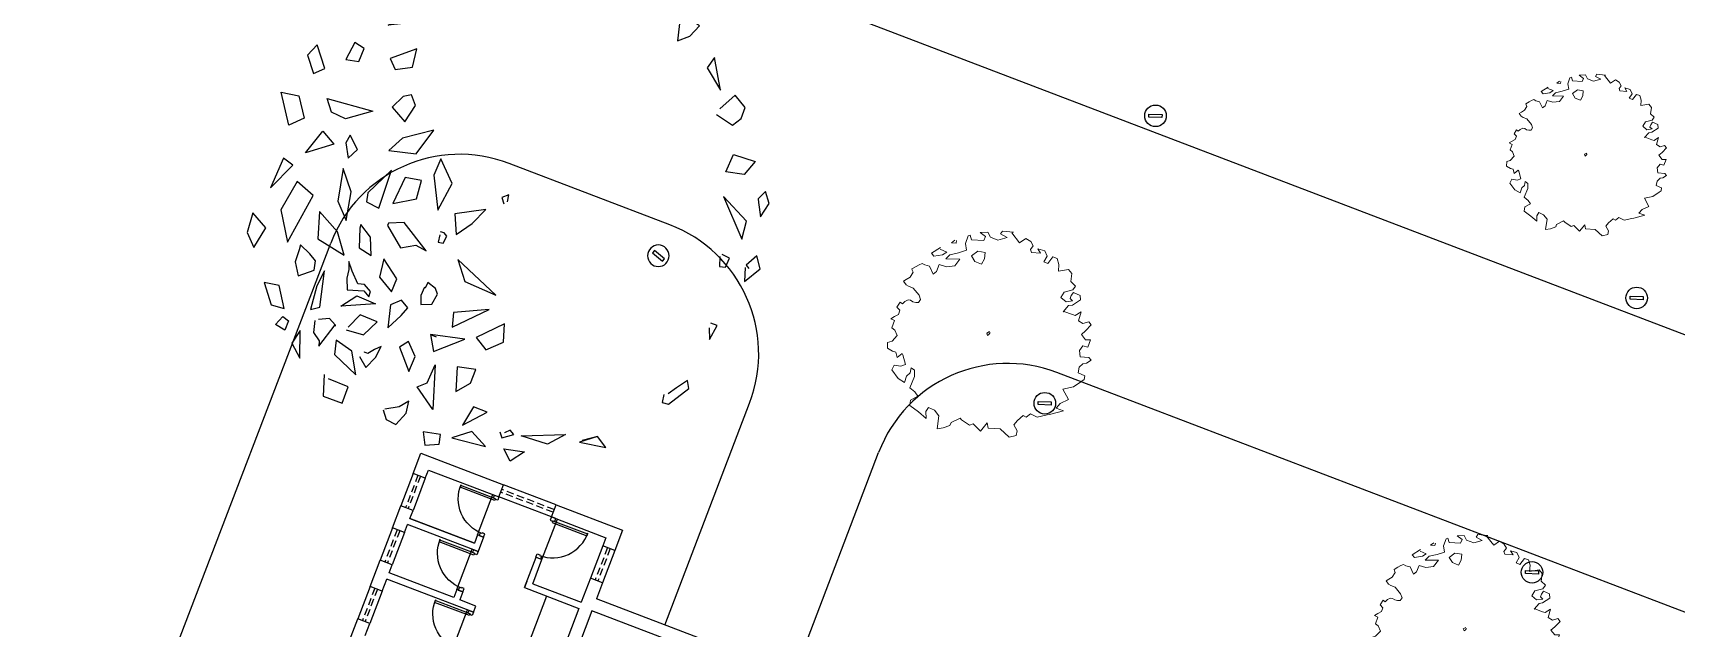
# Model space of a CAD drawing. Extents: x 2080 to 102394, y 2071 to 93424.
# Drawn here: x 78251 to 79393, y 80280 to 80693 of the extents above; entities that cross this region are included whole.
import ezdxf

# ---------------------------------------------------------------- set-up
doc = ezdxf.new("R2010")
doc.units = 0
doc.header["$LTSCALE"] = 20
doc.header["$MEASUREMENT"] = 0
doc.linetypes.add('HIDDEN', pattern=[0.375, 0.25, -0.125])
for name, color, linetype in [('DOOR', 1, 'Continuous'), ('ELEC', 11, 'Continuous'), ('proposed tree', 3, 'Continuous'), ('road', 2, 'Continuous'), ('wall', 13, 'Continuous'), ('WINDOW', 4, 'Continuous'), ('window sill', 5, 'Continuous')]:
    doc.layers.add(name, color=color, linetype=linetype)
doc.layers.add('Mango tree', color=96, linetype='Continuous', lineweight=5)
doc.layers.add('sappotta', color=114, linetype='Continuous', lineweight=5)

# ---------------------------------------------------------------- blocks, each defined once
blk = doc.blocks.new('NEEM')
at = {"layer": 'sappotta', "linetype": 'Continuous'}
for p, q in [((-0.213, 1.092), (-0.242, 1.007)), ((-0.191, 1.099), (-0.213, 1.092)), ((-0.177, 1.048), (-0.191, 1.099)), ((0.003, 1.132), (-0.083, 1.127)), ((-0.083, 1.127), (-0.023, 1.083)), ((-0.023, 1.083), (-0.043, 1.039)), ((0.03, 1.077), (0.003, 1.132)), ((0.162, 1.144), (0.142, 1.112)), ((0.142, 1.112), (0.216, 1.072)), ((0.283, 1.13), (0.162, 1.144)), ((0.267, 1.123), (0.283, 1.13)), ((0.351, 1.016), (0.267, 1.123)), ((-0.517, 0.963), (-0.614, 0.901)), ((-0.521, 0.945), (-0.521, 0.945)), ((-0.449, 0.913), (-0.521, 0.945)), ((-0.494, 0.884), (-0.449, 0.913)), ((-0.32, 0.906), (-0.415, 0.884)), ((-0.359, 1.043), (-0.396, 1.016)), ((-0.396, 1.016), (-0.345, 1.011)), ((-0.345, 1.011), (-0.34, 1.039)), ((-0.23, 0.935), (-0.32, 0.906)), ((-0.242, 1.007), (-0.23, 0.935)), ((-0.043, 1.039), (-0.177, 1.048)), ((-0.108, 0.922), (-0.177, 0.872)), ((-0.027, 0.908), (-0.108, 0.922)), ((-0.034, 0.839), (-0.027, 0.908)), ((0.114, 1.043), (0.03, 1.077)), ((0.216, 1.072), (0.114, 1.043)), ((0.421, 1.063), (0.351, 1.016)), ((0.473, 1.03), (0.421, 1.063)), ((0.472, 0.942), (0.501, 0.982)), ((0.483, 0.908), (0.472, 0.942)), ((0.501, 0.982), (0.473, 1.03)), ((0.581, 0.9), (0.483, 0.908)), ((0.551, 0.95), (0.581, 0.9)), ((0.627, 0.928), (0.551, 0.95)), ((0.654, 0.87), (0.627, 0.928)), ((-0.783, 0.757), (-0.83, 0.729)), ((-0.83, 0.729), (-0.826, 0.714)), ((-0.749, 0.774), (-0.783, 0.757)), ((-0.717, 0.789), (-0.749, 0.774)), ((-0.689, 0.772), (-0.717, 0.789)), ((-0.638, 0.758), (-0.689, 0.772)), ((-0.598, 0.672), (-0.638, 0.758)), ((-0.614, 0.901), (-0.589, 0.87)), ((-0.589, 0.87), (-0.494, 0.884)), ((-0.533, 0.776), (-0.562, 0.699)), ((-0.452, 0.75), (-0.533, 0.776)), ((-0.415, 0.884), (-0.459, 0.839)), ((-0.459, 0.839), (-0.303, 0.837)), ((-0.361, 0.762), (-0.452, 0.75)), ((-0.303, 0.837), (-0.361, 0.762)), ((-0.177, 0.872), (-0.139, 0.809)), ((-0.139, 0.809), (-0.067, 0.78)), ((-0.067, 0.78), (-0.034, 0.839)), ((0.616, 0.806), (0.654, 0.87)), ((0.66, 0.788), (0.616, 0.806)), ((0.715, 0.86), (0.66, 0.788)), ((0.762, 0.844), (0.715, 0.86)), ((0.783, 0.779), (0.762, 0.844)), ((0.776, 0.704), (0.783, 0.779)), ((0.888, 0.723), (0.776, 0.704)), ((0.924, 0.679), (0.888, 0.723)), ((-0.892, 0.613), (-0.923, 0.594)), ((-0.923, 0.594), (-0.895, 0.555)), ((-0.895, 0.555), (-0.868, 0.54)), ((-0.85, 0.638), (-0.892, 0.613)), ((-0.818, 0.692), (-0.85, 0.638)), ((-0.826, 0.714), (-0.818, 0.692)), ((-0.562, 0.699), (-0.598, 0.672)), ((0.913, 0.591), (0.924, 0.679)), ((0.964, 0.541), (0.913, 0.591)), ((0.934, 0.5), (0.964, 0.541)), ((-0.96, 0.366), (-0.994, 0.31)), ((-0.935, 0.345), (-0.96, 0.366)), ((-0.908, 0.372), (-0.935, 0.345)), ((-0.87, 0.389), (-0.908, 0.372)), ((-0.846, 0.386), (-0.87, 0.389)), ((-0.868, 0.54), (-0.818, 0.517)), ((-0.821, 0.367), (-0.846, 0.386)), ((-0.788, 0.359), (-0.821, 0.367)), ((-0.818, 0.517), (-0.752, 0.44)), ((-0.757, 0.361), (-0.788, 0.359)), ((-0.735, 0.394), (-0.757, 0.361)), ((-0.752, 0.44), (-0.735, 0.394)), ((0.804, 0.415), (0.84, 0.475)), ((0.86, 0.367), (0.804, 0.415)), ((0.84, 0.475), (0.934, 0.5)), ((0.933, 0.378), (0.86, 0.367)), ((0.917, 0.437), (0.904, 0.404)), ((0.904, 0.404), (0.933, 0.378)), ((0.942, 0.471), (0.917, 0.437)), ((0.93, 0.332), (1.018, 0.389)), ((1.014, 0.439), (0.942, 0.471)), ((1.018, 0.389), (1.014, 0.439)), ((-1.023, 0.208), (-1.062, 0.182)), ((-1.062, 0.182), (-1.02, 0.162)), ((-0.978, 0.229), (-1.023, 0.208)), ((-0.994, 0.31), (-0.961, 0.275)), ((-0.961, 0.275), (-0.978, 0.229)), ((0.829, 0.259), (0.888, 0.326)), ((0.838, 0.262), (0.829, 0.259)), ((0.931, 0.228), (0.838, 0.262)), ((0.888, 0.326), (0.93, 0.332)), ((0.962, 0.217), (0.931, 0.228)), ((1.025, 0.259), (0.962, 0.217)), ((0.996, 0.16), (1.025, 0.259)), ((-1.02, 0.162), (-1.049, 0.084)), ((-1.049, 0.084), (-1.017, 0.059)), ((-1.017, 0.059), (-0.991, -0.002)), ((0.02, 0.041), (-0.009, 0.024)), ((-0.009, 0.024), (0, 0)), ((0, 0), (0.014, 0.011)), ((0.014, 0.011), (0.027, 0.031)), ((1.046, 0.129), (0.996, 0.16)), ((1.029, 0.011), (1.074, 0.049)), ((1.074, -0.047), (1.029, 0.011)), ((1.109, 0.149), (1.046, 0.129)), ((1.074, 0.049), (1.137, 0.114)), ((1.137, 0.114), (1.109, 0.149)), ((-1.097, -0.077), (-1.098, -0.14)), ((-1.098, -0.14), (-1.044, -0.173)), ((-1.048, -0.062), (-1.097, -0.077)), ((-0.991, -0.002), (-1.048, -0.062)), ((-1.044, -0.173), (-1.007, -0.185)), ((1.007, -0.166), (1.046, -0.114)), ((1.016, -0.234), (1.007, -0.166)), ((1.046, -0.114), (1.1, -0.129)), ((1.129, -0.047), (1.074, -0.047)), ((1.1, -0.129), (1.129, -0.047)), ((-1.025, -0.325), (-1.052, -0.378)), ((-0.953, -0.336), (-1.025, -0.325)), ((-1.007, -0.185), (-0.992, -0.244)), ((-0.992, -0.244), (-0.937, -0.198)), ((-0.902, -0.318), (-0.953, -0.336)), ((-0.937, -0.198), (-0.93, -0.213)), ((-0.93, -0.213), (-0.902, -0.318)), ((-0.848, -0.411), (-0.837, -0.355)), ((-0.837, -0.355), (-0.803, -0.383)), ((0.992, -0.411), (1.004, -0.349)), ((1.004, -0.349), (1.045, -0.311)), ((1.11, -0.243), (1.016, -0.234)), ((1.045, -0.311), (1.083, -0.306)), ((1.083, -0.306), (1.137, -0.273)), ((1.137, -0.273), (1.11, -0.243)), ((-1.052, -0.378), (-0.982, -0.471)), ((-0.982, -0.471), (-0.91, -0.516)), ((-0.91, -0.516), (-0.888, -0.446)), ((-0.888, -0.446), (-0.848, -0.411)), ((-0.803, -0.452), (-0.853, -0.576)), ((-0.803, -0.383), (-0.803, -0.452)), ((0.943, -0.565), (1.032, -0.503)), ((1.066, -0.443), (0.992, -0.411)), ((1.032, -0.503), (1.061, -0.484)), ((1.061, -0.484), (1.066, -0.443)), ((-0.853, -0.576), (-0.797, -0.619)), ((-0.844, -0.71), (-0.852, -0.77)), ((-0.766, -0.668), (-0.844, -0.71)), ((-0.797, -0.619), (-0.766, -0.668)), ((0.797, -0.747), (0.887, -0.704)), ((0.826, -0.591), (0.943, -0.565)), ((0.887, -0.704), (0.826, -0.591)), ((-0.852, -0.77), (-0.758, -0.838)), ((-0.758, -0.838), (-0.675, -0.912)), ((-0.676, -0.836), (-0.649, -0.791)), ((-0.675, -0.912), (-0.676, -0.836)), ((-0.649, -0.791), (-0.582, -0.82)), ((-0.582, -0.82), (-0.534, -0.881)), ((-0.534, -0.881), (-0.554, -1.025)), ((0.327, -0.932), (0.391, -0.879)), ((0.391, -0.879), (0.423, -0.897)), ((0.423, -0.897), (0.47, -0.86)), ((0.47, -0.86), (0.543, -0.896)), ((0.543, -0.896), (0.652, -0.871)), ((0.652, -0.871), (0.68, -0.867)), ((0.68, -0.867), (0.834, -0.828)), ((0.751, -0.797), (0.797, -0.747)), ((0.834, -0.828), (0.751, -0.797)), ((-0.554, -1.025), (-0.486, -1.015)), ((-0.486, -1.015), (-0.413, -0.988)), ((-0.413, -0.988), (-0.401, -0.955)), ((-0.401, -0.955), (-0.302, -0.907)), ((-0.302, -0.907), (-0.286, -0.926)), ((-0.286, -0.926), (-0.197, -0.986)), ((-0.197, -0.986), (-0.157, -0.969)), ((-0.157, -0.969), (-0.078, -1.049)), ((-0.078, -1.049), (-0.006, -0.96)), ((-0.006, -0.96), (0.006, -1.017)), ((0.006, -1.017), (0.139, -1.026)), ((0.139, -1.026), (0.236, -1.115)), ((0.287, -0.982), (0.327, -0.932)), ((0.324, -1.046), (0.287, -0.982)), ((0.314, -1.096), (0.324, -1.046)), ((0.236, -1.115), (0.314, -1.096))]:
    blk.add_line(p, q, dxfattribs=at)
blk = doc.blocks.new('DR1H902')
at = {"color": 0}
for p, q in [((-0.5, 0), (-0.5, 1)), ((-0.5, 1), (-0.45, 1)), ((-0.45, 0), (-0.45, 1)), ((-0.5, 0), (-0.45, 0))]:
    blk.add_line(p, q, dxfattribs=at)
blk.add_arc((-0.5, 0), 1, 0, 91.707, dxfattribs=at)
blk = doc.blocks.new('A$C3B4262AC')
at = {"layer": 'DOOR'}
for p, q in [((0, 4), (0, 0)), ((2.5, 4), (0, 4)), ((0, 0), (3, 0)), ((2.5, 2.25), (2.5, 4)), ((3, 2.25), (2.5, 2.25)), ((3, 0), (3, 2.25))]:
    blk.add_line(p, q, dxfattribs=at)
blk = doc.blocks.new('A$C1F9E242A')
blk.add_blockref('A$C3B4262AC', (0, 0))
at = {"xscale": -1}
blk.add_blockref('A$C3B4262AC', (36, 0), dxfattribs=at)
at = {"layer": 'DOOR', "xscale": -31, "yscale": 31, "zscale": 68.88888888888889}
blk.add_blockref('DR1H902', (18, 2.2), dxfattribs=at)
blk = doc.blocks.new('*U54')
at = {"xscale": -1}
blk.add_blockref('A$C1F9E242A', (0, -2), dxfattribs=at)
blk = doc.blocks.new('A$C11004812')
at = {"ltscale": 5}
for p, q in [((710.3, 1818.7), (740.3, 1818.7)), ((710.3, 1818.7), (740.3, 1818.7)), ((750.8, 1818.7), (780.8, 1818.7)), ((669.8, 1806.8), (699.7, 1806.8)), ((669.8, 1806.8), (699.7, 1806.8)), ((750.8, 1770.8), (780.8, 1770.8))]:
    blk.add_line(p, q, dxfattribs=at)
blk.add_line((728.3, 1758.8), (564.8, 1758.8))
at = {"layer": 'wall'}
for p, q in [((644.3, 1875.7), (666.8, 1875.7)), ((666.8, 1866.7), (666.8, 1875.7)), ((690.8, 1875.7), (710.3, 1875.7)), ((690.8, 1866.7), (690.8, 1875.7)), ((710.3, 1866.7), (710.3, 1875.7)), ((734.3, 1875.7), (750.8, 1875.7)), ((734.3, 1866.7), (734.3, 1875.7)), ((750.8, 1866.7), (750.8, 1875.7)), ((774.8, 1875.7), (789.8, 1875.7)), ((774.8, 1866.7), (774.8, 1875.7)), ((789.8, 1875.7), (789.8, 1814.2)), ((657.8, 1866.7), (666.8, 1866.7)), ((690.8, 1866.7), (699.7, 1866.7)), ((699.7, 1802.2), (699.7, 1866.7)), ((704.3, 1818.7), (704.3, 1866.7)), ((704.3, 1866.7), (710.3, 1866.7)), ((734.3, 1866.7), (740.3, 1866.7)), ((740.3, 1814.2), (740.3, 1866.7)), ((744.8, 1866.7), (744.8, 1818.7)), ((744.8, 1818.7), (744.8, 1866.7)), ((744.8, 1866.7), (750.8, 1866.7)), ((774.8, 1866.7), (780.8, 1866.7)), ((780.8, 1866.7), (780.8, 1814.2)), ((710.3, 1818.7), (704.3, 1818.7)), ((710.3, 1814.2), (710.3, 1818.7)), ((750.8, 1818.7), (744.8, 1818.7)), ((750.8, 1814.2), (750.8, 1818.7)), ((704.3, 1802.2), (704.3, 1814.2)), ((710.3, 1814.2), (704.3, 1814.2)), ((750.8, 1814.2), (740.3, 1814.2)), ((780.8, 1814.2), (789.8, 1814.2)), ((699.7, 1802.2), (704.3, 1802.2)), ((728.3, 1775.2), (750.8, 1775.2)), ((732.8, 1775.2), (728.3, 1775.2)), ((728.3, 1775.2), (728.3, 1734.7)), ((732.8, 1770.8), (750.8, 1770.8)), ((732.8, 1770.8), (732.8, 1734.7)), ((750.8, 1775.2), (750.8, 1770.8)), ((780.8, 1775.2), (780.8, 1734.7)), ((780.8, 1775.2), (789.8, 1775.2)), ((789.8, 1775.2), (789.8, 1725.7)), ((729.8, 1725.7), (537.8, 1725.7)), ((728.3, 1734.7), (564.8, 1734.7)), ((729.8, 1644.7), (729.8, 1725.7)), ((750.8, 1734.7), (732.8, 1734.7)), ((738.8, 1644.7), (738.8, 1725.7)), ((750.8, 1725.7), (738.8, 1725.7)), ((750.8, 1725.7), (750.8, 1734.7)), ((780.8, 1734.7), (774.8, 1734.7)), ((774.8, 1725.7), (774.8, 1734.7)), ((789.8, 1725.7), (774.8, 1725.7))]:
    blk.add_line(p, q, dxfattribs=at)
at = {"layer": 'WINDOW', "linetype": 'HIDDEN'}
for p, q in [((690.8, 1872.2), (666.8, 1872.2)), ((690.8, 1870.3), (666.8, 1870.3)), ((734.3, 1872.2), (710.3, 1872.2)), ((734.3, 1870.3), (710.3, 1870.3)), ((774.8, 1872.2), (750.8, 1872.2)), ((774.8, 1870.3), (750.8, 1870.3)), ((784.3, 1775.2), (784.3, 1814.2)), ((786.3, 1775.2), (786.3, 1814.2)), ((774.8, 1731.2), (750.8, 1731.2)), ((774.8, 1729.2), (750.8, 1729.2))]:
    blk.add_line(p, q, dxfattribs=at)
at = {"layer": 'window sill'}
for p, q in [((690.8, 1875.7), (666.8, 1875.7)), ((734.3, 1875.7), (710.3, 1875.7)), ((774.8, 1875.7), (750.8, 1875.7)), ((690.8, 1866.7), (666.8, 1866.7)), ((734.3, 1866.7), (710.3, 1866.7)), ((774.8, 1866.7), (750.8, 1866.7)), ((780.8, 1775.2), (780.8, 1814.2)), ((789.8, 1775.2), (789.8, 1814.2)), ((774.8, 1734.7), (750.8, 1734.7)), ((774.8, 1725.7), (750.8, 1725.7))]:
    blk.add_line(p, q, dxfattribs=at)
at = {"layer": 'DOOR', "xscale": -0.8333333333284827, "yscale": 0.8333333333330302, "zscale": 0.8333333333333334}
for p in [(710.3, 1815.9), (750.8, 1815.9), (669.8, 1803.9)]:
    blk.add_blockref('*U54', p, dxfattribs=at)
at = {"layer": 'DOOR', "xscale": 0.8333333333284827, "yscale": 0.8333333333330302, "zscale": 0.8333333333333334, "rotation": 180}
blk.add_blockref('*U54', (750.8, 1773.6), dxfattribs=at)
blk = doc.blocks.new('A$C0D9D42C5')
at = {"color": 3, "linetype": 'Continuous'}
for p, q in [((24.2, 179.1), (20.4, 175)), ((20.4, 175), (29.1, 172)), ((41.5, 174.4), (24.2, 179.1)), ((29.1, 172), (35.9, 169.9)), ((43.1, 170.2), (41.5, 174.4)), ((-72, 167.9), (-77.7, 160.5)), ((-77.7, 160.5), (-68, 158.6)), ((-58.2, 164.5), (-72, 167.9)), ((-68, 158.6), (-67.3, 161.4)), ((-66.4, 159), (-58.2, 164.5)), ((-11.6, 169.8), (-22.4, 168.1)), ((-22.4, 168.1), (-21.2, 163.6)), ((-17.8, 164.5), (-11.6, 169.8)), ((35.9, 169.9), (35.9, 169.9)), ((38.1, 167.6), (43.1, 170.2)), ((-68, 158.6), (-68, 158.6)), ((91.7, 158.1), (89.2, 148.9)), ((89.2, 148.9), (100, 141.4)), ((89.2, 148.9), (97.9, 142)), ((100, 141.4), (91.7, 158.1)), ((-111.8, 145.3), (-116.8, 138.1)), ((-116.8, 138.1), (-109.6, 137.3)), ((-100.8, 146.1), (-111.8, 145.3)), ((-109.6, 137.3), (-107.8, 139)), ((-107.8, 139), (-100.8, 146.1)), ((-96.3, 117.1), (-80.4, 145.2)), ((-92.4, 140.1), (-96.3, 117.1)), ((-80.4, 145.2), (-92.4, 140.1)), ((-58.1, 148), (-64.8, 146.3)), ((-64.8, 146.3), (-63.7, 140.8)), ((-61.7, 140.5), (-56, 144.3)), ((-56, 144.3), (-58.1, 148)), ((97.9, 142), (97.9, 142)), ((121, 106.5), (101.7, 130.3)), ((101.7, 130.3), (114.6, 124.4)), ((-129.1, 119.8), (-117.3, 119.2)), ((-123.8, 104.9), (-129.1, 119.8)), ((-117.3, 119.2), (-110.8, 108)), ((114.6, 124.4), (121, 106.5)), ((135.5, 102.4), (128.5, 115.1)), ((128.5, 115.1), (139.8, 111)), ((-110.8, 108), (-123.8, 104.9)), ((139.8, 111), (135.5, 102.4)), ((-154.6, 91.5), (-157.1, 80.9)), ((-146.8, 93.9), (-154.6, 91.5)), ((-139.5, 92), (-146.8, 93.9)), ((-138.6, 78.5), (-139.5, 92)), ((123.5, 102), (122.7, 98.1)), ((122.7, 98.1), (126.5, 95.9)), ((130.3, 96.7), (123.5, 102)), ((126.5, 95.9), (126.5, 95.9)), ((128.1, 93), (130.3, 96.7)), ((-157.1, 80.9), (-143.2, 78.1)), ((142.1, 91.2), (139.5, 77.4)), ((151.6, 69.1), (142.1, 91.2)), ((-153.6, 70.6), (-169.1, 53.5)), ((-160.5, 53.8), (-153.6, 70.6)), ((-143.2, 78.1), (-143.2, 78.1)), ((122.5, 77.8), (125.4, 67.9)), ((140, 69.5), (122.5, 77.8)), ((125.4, 67.9), (140, 69.5)), ((139.5, 77.4), (151.6, 69.1)), ((76.9, 57.1), (66.4, 50)), ((88.6, 50.7), (76.9, 57.1)), ((160.3, 64.8), (154.5, 61.3)), ((154.5, 61.3), (160.2, 50.7)), ((160.2, 50.7), (166.9, 57.3)), ((166.9, 57.3), (160.3, 64.8)), ((-169.1, 53.5), (-160.5, 53.8)), ((66.4, 50), (85.9, 40)), ((85.9, 40), (88.6, 50.7)), ((113.4, 56.3), (103.7, 53.4)), ((103.7, 53.4), (110.1, 42.1)), ((110.1, 42.1), (124.3, 51.8)), ((124.3, 51.8), (113.4, 56.3)), ((118.3, 29.1), (143.9, 46.7)), ((143.9, 46.7), (138, 28.3)), ((65, 35.4), (81.7, 17.2)), ((90.5, 22.5), (65, 35.4)), ((91.7, 34.5), (103.6, 13.7)), ((111.6, 22.4), (91.7, 34.5)), ((-170.4, 30.8), (-180.3, 31.8)), ((-180.3, 31.8), (-179.6, 21)), ((-176.6, 17.8), (-162.8, 26)), ((-162.8, 26), (-170.4, 30.8)), ((54.3, 33), (50.6, -3)), ((59.7, 10.2), (54.3, 33)), ((131.6, 32.3), (118.3, 29.1)), ((138, 28.3), (131.6, 32.3)), ((157.2, 33.4), (149.4, 29.9)), ((149.4, 29.9), (156.7, 27)), ((156.7, 27), (163.9, 20)), ((167.9, 32.6), (157.2, 33.4)), ((165.2, 19.3), (169.2, 25.1)), ((169.2, 25.1), (167.9, 32.6)), ((-179.6, 21), (-179.6, 21)), ((81.7, 17.2), (90.5, 22.5)), ((103.6, 13.7), (102.5, 17.7)), ((103.6, 13.7), (111.6, 22.4)), ((122.2, 14.6), (116.8, 4.5)), ((133.2, 17.3), (122.2, 14.6)), ((123.5, 1.9), (133.2, 17.3)), ((163.9, 20), (163.9, 20)), ((-2.2, 0.1), (-6.6, -2.2)), ((50.6, -3), (59.7, 10.2)), ((78.3, 0.5), (76.1, -3.1)), ((86.3, 1.5), (78.3, 0.5)), ((91.1, -4.2), (86.3, 1.5)), ((116.8, 4.5), (123.5, 1.9)), ((-6.6, -2.2), (-2.1, -4.7)), ((-2.1, -4.7), (0.5, -1.1)), ((24.8, -10.2), (11.2, -8.5)), ((11.2, -8.5), (26.8, -23.8)), ((37.7, -14.4), (24.8, -10.2)), ((76.1, -3.1), (76, -9.8)), ((76, -9.8), (80.3, -8.9)), ((79.9, -9.6), (86.1, -8.1)), ((80.3, -8.9), (80.3, -8.9)), ((86.1, -8.1), (91.1, -4.2)), ((98.3, -10.1), (96.9, -16.7)), ((105.4, -10.6), (98.3, -10.1)), ((117.9, -12.8), (105.4, -10.6)), ((139.4, -7), (131, -8.5)), ((131, -8.5), (135.6, -10.9)), ((135.6, -10.9), (140.5, -12.9)), ((149.2, -8.1), (139.4, -7)), ((145.6, -16.3), (149.2, -8.1)), ((157.3, -10.5), (146, -22.7)), ((155.1, -30.8), (157.3, -10.5)), ((178.7, -6.2), (167.2, -9.6)), ((167.2, -9.6), (171, -23.9)), ((182.9, -19.6), (178.7, -6.2)), ((26.8, -23.8), (37.7, -14.4)), ((42.3, -18.8), (41.7, -21.6)), ((41.7, -21.6), (42.7, -24.2)), ((47.7, -17.9), (42.3, -18.8)), ((44.6, -23.2), (49.4, -21.1)), ((49.4, -21.1), (47.7, -17.9)), ((96.9, -16.7), (104.1, -20.8)), ((104.1, -20.8), (117.9, -12.8)), ((119.1, -21.1), (122.3, -33.4)), ((132.1, -23.2), (119.1, -21.1)), ((140.5, -12.9), (141.2, -15.3)), ((141.2, -15.3), (141.6, -15.5)), ((146, -22.7), (146.5, -35.9)), ((170.5, -28.2), (182.9, -19.6)), ((-178.8, -24.2), (-168.5, -25.4)), ((-175.2, -37.9), (-178.8, -24.2)), ((-168.5, -25.4), (-175.2, -37.9)), ((59.3, -24), (52.8, -48.1)), ((60.5, -32), (59.3, -24)), ((68.4, -39.5), (60.5, -32)), ((87.1, -28.5), (81.5, -44)), ((96.6, -25.9), (87.1, -28.5)), ((93.4, -38.7), (96.6, -25.9)), ((109.9, -29.7), (125.7, -47.8)), ((113.3, -43.4), (109.9, -29.7)), ((122.3, -33.4), (134.2, -34.9)), ((136.7, -34.8), (132.1, -23.2)), ((146.5, -35.9), (155.1, -30.8)), ((171, -23.9), (171, -23.9)), ((11.1, -38), (2.3, -54.8)), ((32, -34.8), (11.1, -38)), ((14.2, -51.8), (32, -34.8)), ((61.5, -56.1), (68.4, -39.5)), ((81.5, -44), (93.4, -38.7)), ((105.3, -37.6), (103.9, -43.8)), ((103.9, -43.8), (106.3, -47.8)), ((108.7, -36.3), (105.3, -37.6)), ((107.5, -41.5), (108.7, -36.3)), ((114.1, -51.3), (107.5, -41.5)), ((125.7, -47.8), (113.3, -43.4)), ((134.2, -34.9), (134.2, -34.9)), ((138.5, -43), (137.4, -48.7)), ((138.5, -43), (139.2, -42.4)), ((157.1, -43), (138.5, -43)), ((151.8, -51.7), (154, -45.1)), ((154, -45.1), (157.1, -43)), ((2.3, -54.8), (14.2, -51.8)), ((34.7, -51.4), (22.4, -56.4)), ((22.4, -56.4), (27.6, -66.7)), ((47.2, -62.3), (34.7, -51.4)), ((52.8, -48.1), (60, -56.5)), ((60, -56.5), (61.5, -56.1)), ((85, -52.5), (75.2, -60.4)), ((85.8, -62.3), (85, -52.5)), ((101.6, -56.3), (97.7, -62.2)), ((106.3, -47.8), (101.6, -56.3)), ((102.1, -58.8), (107.7, -56.3)), ((107.7, -56.3), (114.1, -51.3)), ((125.7, -47.8), (125.7, -47.8)), ((125.7, -47.8), (125.7, -47.8)), ((137.4, -48.7), (142.6, -54.4)), ((142.6, -54.4), (142.6, -54.4)), ((144.7, -56.1), (151.8, -51.7)), ((171.8, -48.3), (156.3, -60)), ((166.9, -59.1), (171.8, -48.3)), ((27.6, -66.7), (47.2, -62.3)), ((55.7, -68.3), (29.3, -77.3)), ((57.5, -77.6), (55.7, -68.3)), ((75.2, -60.4), (72.3, -71.2)), ((74.7, -70.2), (85.8, -62.3)), ((96.3, -67.5), (86.2, -81)), ((98.5, -88.9), (96.3, -67.5)), ((97.7, -62.2), (102.1, -58.8)), ((135.2, -58.8), (113.3, -71.7)), ((124.7, -69.7), (140.5, -63.1)), ((140.5, -63.1), (135.2, -58.8)), ((156.3, -60), (166.9, -59.1)), ((-161.6, -77.9), (-156.8, -91)), ((-148.6, -86.2), (-161.6, -77.9)), ((9.9, -70.5), (-10.6, -70.8)), ((-10.6, -70.8), (7.1, -84.6)), ((19.7, -87.1), (9.9, -70.5)), ((29.3, -77.3), (51.9, -80.6)), ((51.9, -80.6), (57.5, -77.6)), ((72.3, -71.2), (74.7, -70.2)), ((117.3, -77.7), (111.5, -80.8)), ((113.3, -71.7), (124.7, -69.7)), ((127, -84.2), (117.3, -77.7)), ((151.1, -78), (140.5, -90.6)), ((154.5, -86.7), (151.1, -78)), ((156, -70.4), (162.6, -68.6)), ((156, -75.5), (156, -70.4)), ((163.5, -76), (156, -75.5)), ((162.6, -68.6), (163.5, -76)), ((-156.8, -91), (-148.6, -86.2)), ((-16.4, -91.3), (-20.5, -98)), ((-2.9, -90.4), (-16.4, -91.3)), ((-5.7, -103.5), (-2.9, -90.4)), ((7.1, -84.6), (19.7, -87.1)), ((58.4, -90.4), (48.9, -104.6)), ((76.4, -81), (58.4, -90.4)), ((69.2, -93.7), (76.4, -81)), ((86.2, -81), (82.5, -99.5)), ((82.5, -99.5), (98.5, -88.9)), ((110.1, -87), (109, -95.9)), ((111.5, -80.8), (110.1, -87)), ((120.5, -91.7), (127, -84.2)), ((140.5, -90.6), (145.2, -100.1)), ((145.2, -100.1), (154.5, -86.7)), ((-20.5, -98), (-16.2, -101.8)), ((-16.2, -101.8), (-5.7, -103.5)), ((-16.2, -101.8), (-16.2, -101.8)), ((-16.2, -101.8), (-16.2, -101.8)), ((48.9, -104.6), (69.2, -93.7)), ((109, -95.9), (112.3, -94.6)), ((112.3, -94.6), (120.5, -91.7)), ((-116.1, -104.2), (-119.4, -125.1)), ((-119.4, -125.1), (-106.4, -112)), ((-106.4, -112), (-116.1, -104.2)), ((-36.3, -109), (-48.3, -114.4)), ((-27.6, -117.7), (-36.3, -109)), ((17.1, -143), (4.8, -112.4)), ((4.8, -112.4), (20.4, -124.3)), ((32.4, -104.6), (27.5, -114.8)), ((27.5, -114.8), (33.7, -114)), ((41.1, -106.2), (32.4, -104.6)), ((33.7, -114), (41.1, -106.2)), ((76.4, -109.8), (75.5, -124.6)), ((112.9, -104.2), (76.4, -109.8)), ((98.1, -121.5), (112.9, -104.2)), ((-77.5, -119.9), (-101.9, -123.2)), ((-101.9, -123.2), (-97.7, -132.1)), ((-84.4, -135.8), (-77.5, -119.9)), ((-48.3, -114.4), (-31.6, -125.2)), ((-31.6, -125.2), (-27.6, -117.7)), ((20.4, -124.3), (22.8, -134.9)), ((36.9, -131.6), (39.5, -120)), ((39.5, -120), (56, -132)), ((75.5, -124.6), (98.1, -121.5)), ((114.2, -122.3), (111.5, -135.7)), ((130.2, -120.5), (114.2, -122.3)), ((124.8, -130.6), (130.2, -120.5)), ((-97.7, -132.1), (-84.4, -135.8)), ((-70.6, -130.1), (-61.1, -127.8)), ((-49.2, -140.4), (-70.6, -130.1)), ((-61.1, -127.8), (-49.2, -140.4)), ((22.8, -134.9), (17.1, -143)), ((56, -132), (36.9, -131.6)), ((68.3, -133.8), (68.4, -141.8)), ((90.2, -136.5), (68.3, -133.8)), ((68.4, -141.8), (90.2, -136.5)), ((111.5, -135.7), (124.8, -130.6)), ((-114.9, -137.3), (-100.1, -148.9)), ((-91.3, -144.6), (-114.9, -137.3)), ((-100.1, -148.9), (-91.3, -144.6)), ((-79.8, -146.2), (-70.1, -142.3)), ((-76.4, -156.8), (-79.8, -146.2)), ((-70.1, -142.3), (-68.2, -147.4)), ((-68.2, -147.4), (-69.5, -149.3)), ((-16.9, -141.1), (-26.2, -143.8)), ((-26.2, -143.8), (-25.5, -151.3)), ((-12.3, -149.1), (-16.9, -141.1)), ((27.5, -159.7), (37.5, -147.4)), ((37.5, -147.4), (47.9, -152.9)), ((-69.5, -149.3), (-71.4, -158.1)), ((-71.4, -158.1), (-71.4, -158.1)), ((-49.7, -165.8), (-42.4, -154.9)), ((-42.4, -154.9), (-31, -176.8)), ((-25.5, -151.3), (-12.3, -149.1)), ((1.4, -156.9), (-8.3, -171.1)), ((9, -161.2), (1.4, -156.9)), ((33, -171.1), (27.5, -159.7)), ((47.9, -152.9), (33, -171.1)), ((-31, -176.8), (-49.7, -165.8)), ((-8.3, -171.1), (1.4, -172.1)), ((1.4, -172.1), (9, -161.2))]:
    blk.add_line(p, q, dxfattribs=at)
blk = doc.blocks.new('A$C16A84746')
at = {"layer": 'ELEC'}
blk.add_lwpolyline([(14.9, 44.1), (61.5, 44.1), (61.5, 32.9), (14.9, 32.9)], close=True, dxfattribs=at)
blk.add_circle((38.5, 38.5), 38.5, dxfattribs=at)

msp = doc.modelspace()

# ---------------------------------------------------------------- linework, layer by layer
at = {"layer": 'road', "linetype": 'Continuous', "ltscale": 0.5}
for p, q in [((80911.021, 79906.718), (78278.332, 80911.13)), ((78693.547, 80560.064), (78581.883, 80602.665)), ((78251.017, 80006.519), (78458.007, 80547.289)), ((80393.303, 79911.581), (78962.629, 80457.405)), ((78690.208, 80281.993), (78749.022, 80436.15)), ((78779.902, 80247.773), (78838.716, 80401.931))]:
    msp.add_line(p, q, dxfattribs=at)
for centre, start, end in [((78547.664, 80512.971), 69.117373, 159.054673), ((78659.328, 80470.37), 339.117373, 69.117373), ((78928.41, 80367.711), 69.117373, 159.117373)]:
    msp.add_arc(centre, 96, start, end, dxfattribs=at)

# ---------------------------------------------------------------- block references
at = {"linetype": 'Continuous', "ltscale": 0.5, "rotation": 69.11737333233812}
msp.add_blockref('A$C11004812', (79991.617, 78994.797), dxfattribs=at)
at = {"layer": 'ELEC', "linetype": 'Continuous', "ltscale": 0.5, "yscale": 0.1944000000075903, "zscale": 0.1944}
for p, xscale, rotation in [((79023.36, 80628.479), 0.1943999999971817, 358.0934729582767), ((78686.597, 80527.973), -0.1944000000093963, 320.1412737035019), ((79357.683, 80502.011), 0.1943999999971817, 358.0934729582767), ((78946.438, 80428.839), 0.1943999999971817, 358.0934729582767), ((79284.966, 80311.411), 0.1943999999971817, 358.0934729582767)]:
    msp.add_blockref('A$C16A84746', p, dxfattribs=dict(at, xscale=xscale, rotation=rotation))
at = {"layer": 'Mango tree', "linetype": 'Continuous'}
for p, xscale, yscale, zscale in [((79329.675, 80607.789), 49.73619491429417, 49.73619491435238, 49.7361949140131), ((78914.413, 80483.206), 63.34483153172187, 63.34483153179463, 63.34483153135947), ((79245.485, 80277.908), 58.64823106378026, 58.64823106383847, 58.64823106344785)]:
    msp.add_blockref('NEEM', p, dxfattribs=dict(at, xscale=xscale, yscale=yscale, zscale=zscale))
at = {"layer": 'proposed tree', "linetype": 'Continuous', "ltscale": 0.5, "rotation": 232.5704862548209}
msp.add_blockref('A$C0D9D42C5', (78579.394, 80574.351), dxfattribs=at)

doc.saveas('drawing.dxf')
